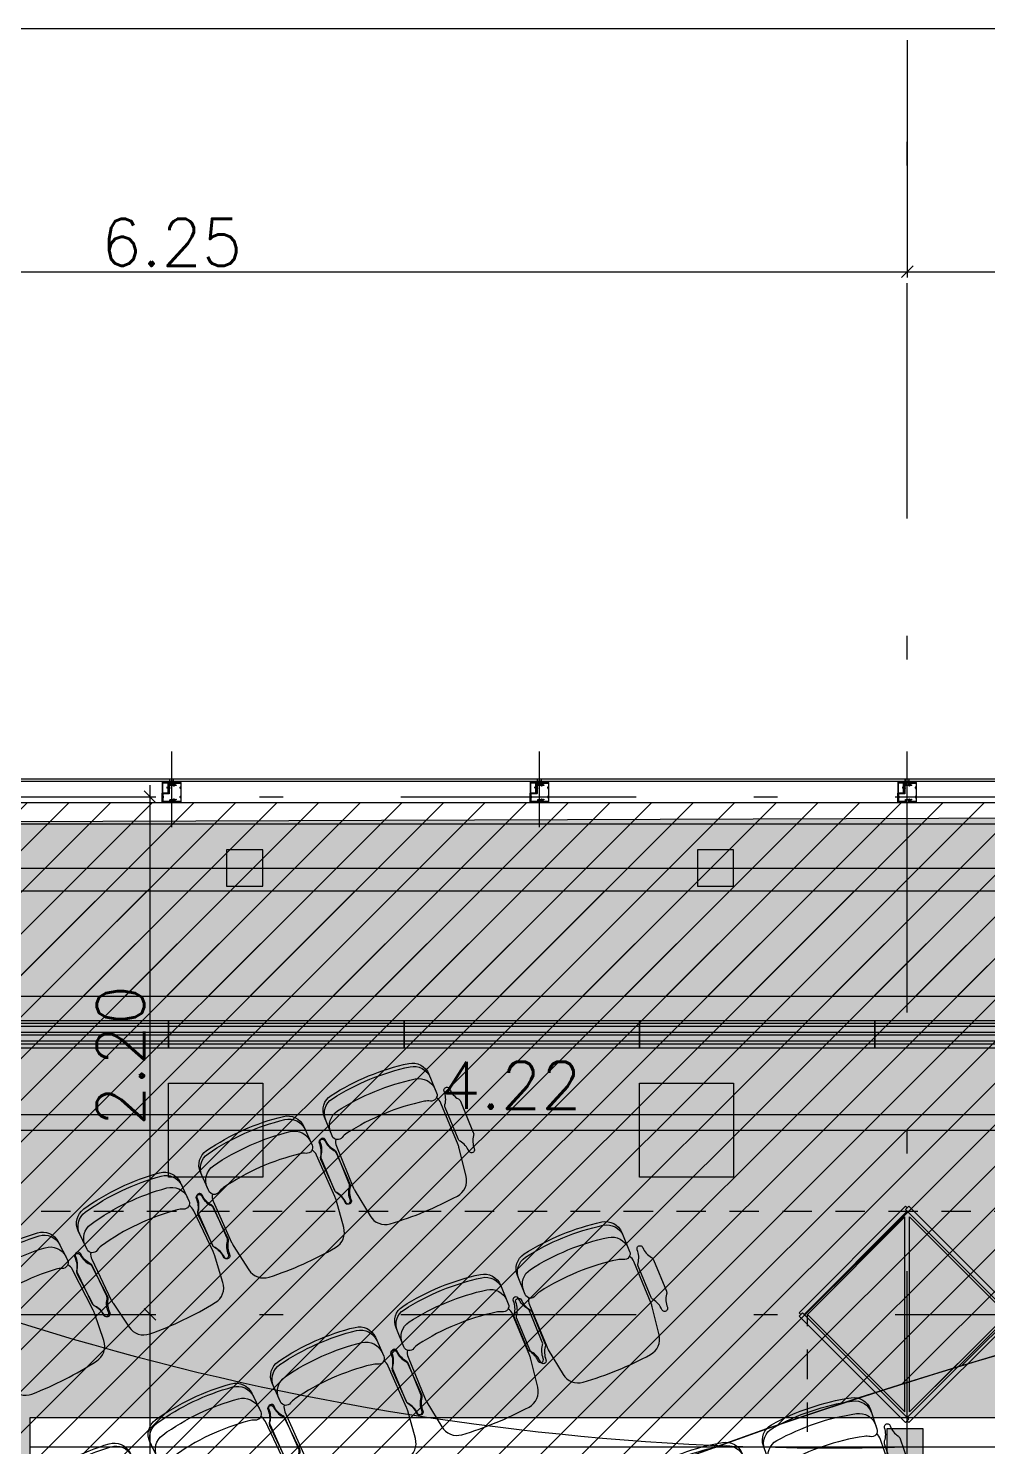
# Model space of a CAD drawing. Header units: millimetres. Extents: x 182 to 575, y -105 to 95.
# Drawn here: x 315.06 to 319.13, y 5.78 to 11.81 of the extents above; entities that cross this region are included whole.
import ezdxf

# ---------------------------------------------------------------- set-up
doc = ezdxf.new("R2010")
doc.units = ezdxf.units.MM
doc.header["$MEASUREMENT"] = 0
for name, pattern in [('DASHDOT', [1, 0.5, -0.25, 0, -0.25]), ('HIDDEN2', [0.1875, 0.125, -0.0625]), ('XR_BL2_AND_MON-REV15$0$DASHDOT', [1, 0.5, -0.25, 0, -0.25])]:
    doc.linetypes.add(name, pattern=pattern)
for name, color, linetype in [('ar condicionado', 160, 'Continuous'), ('base', 253, 'Continuous'), ('construir', 10, 'Continuous'), ('Cota Nivel', 1, 'Continuous'), ('EIXOS', 31, 'DASHDOT'), ('ESTR', 3, 'Continuous'), ('FORRO', 253, 'Continuous'), ('LUMINOTECNICA', 170, 'Continuous'), ('Mob', 252, 'Continuous'), ('PISO', 252, 'Continuous'), ('XR_BL2_AND_MON-REV15$0$EIXOS_PERFIL', 181, 'XR_BL2_AND_MON-REV15$0$DASHDOT'), ('XR_BL2_AND_MON-REV15$0$MARMORE', 7, 'Continuous')]:
    doc.layers.add(name, color=color, linetype=linetype)
doc.layers.add('eletroduto eletrica', color=152, linetype='EL', lineweight=30)
doc.styles.add('SIMPLEX', font='simplex', dxfattribs={"height": 0.2})
doc.styles.get("Standard").update_dxf_attribs({"font": 'romans.shx'})
doc.linetypes.add('EL', pattern='A,0.5,-0.2,["EL",Standard,S=0.1,R=0,X=-0.08,Y=-0.05],-0.175', length=0.875)
doc.dimstyles.new('SA-25', dxfattribs={"dimtxt": 0.05, "dimasz": 0.05, "dimexe": 0.025, "dimexo": 0.05, "dimgap": 0.025, "dimtad": 1, "dimzin": 4, "dimdsep": 46, "dimtxsty": 'SIMPLEX', "dimblk": 'OBLIQUE', "dimcen": 0.025, "dimdle": 0.05, "dimclrt": 2, "dimaunit": 1, "dimadec": 3, "dimazin": 0, "dimtfac": 1, "dimtofl": 0, "dimtmove": 0, "dimatfit": 3, "dimldrblk": 'OPEN30', "dimfxl": 1, "dimtolj": 1, "dimtzin": 0, "dimarcsym": 0})

# ---------------------------------------------------------------- blocks, each defined once
blk = doc.blocks.new('XR_BL2_AND_MON-REV15$0$PILAR_60X60_JUNTA')
at = {"layer": 'base'}
for points in [[(-0.4143, 0.01), (0, 0.4243), (0.4143, 0.01)], [(-0.4143, -0.01), (0, -0.4243), (0.4143, -0.01)]]:
    blk.add_hatch(color=256, dxfattribs=at).paths.add_polyline_path(points)
at = {"layer": 'base', "linetype": 'ByBlock'}
for points in [[(-0.4143, 0.01), (0, 0.4243), (0.4143, 0.01)], [(-0.4143, -0.01), (0, -0.4243), (0.4143, -0.01)]]:
    blk.add_lwpolyline(points, close=True, dxfattribs=at)
at = {"layer": 'base'}
blk.add_point((0, 0), dxfattribs=at)
blk = doc.blocks.new('XR_BL2_AND_MON-REV15$0$P_M')
at = {"layer": 'XR_BL2_AND_MON-REV15$0$MARMORE'}
for p, q in [((-0.0071, 0.0354), (-0.4596, -0.4172)), ((0.0071, 0.0212), (-0.4455, -0.4313)), ((0.0071, 0.0212), (-0.0071, 0.0354)), ((0, 0.0283), (0.0071, 0.0354)), ((0.4384, -0.4243), (0, 0.0141)), ((-0.4525, -0.4243), (-0.4596, -0.4172)), ((-0.0071, -0.8697), (0.4455, -0.4172)), ((0.4455, -0.4172), (0.4596, -0.4313)), ((0.4525, -0.4243), (0.4596, -0.4172)), ((-0.4525, -0.4243), (-0.4596, -0.4313)), ((-0.4596, -0.4313), (-0.0071, -0.8839)), ((-0.4525, -0.4243), (-0.4455, -0.4313)), ((-0.4384, -0.4243), (0, -0.8627)), ((-0.0071, -0.8697), (0.0071, -0.8839)), ((0, -0.8768), (-0.0071, -0.8839))]:
    blk.add_line(p, q, dxfattribs=at)
for points in [[(0.4596, -0.4172), (0.0071, 0.0354)], [(0.0071, -0.8839), (0.4596, -0.4313)]]:
    blk.add_lwpolyline(points, dxfattribs=at)
blk = doc.blocks.new('XR_BL2_AND_MON-REV15$0$PERFIL_UNIT_ALCOA')
at = {"color": 1}
for p, q in [((-32.9, 82.7), (-31.8, 82.7)), ((-32.9, 75.7), (-32.9, 82.7)), ((-31.8, 75.7), (-32.9, 75.7)), ((-31.6, 79.7), (-31.6, 78.8)), ((-30.9, 79.7), (-31.6, 79.7)), ((-31.6, 78.8), (-30.9, 78.8)), ((-30.9, 81.8), (-30.9, 79.7)), ((-30.9, 78.8), (-30.9, 76.6)), ((-6.8, 94.7), (-9.4, 94.7)), ((-6.8, 94.7), (-9.4, 94.7)), ((-9.2, 91.6), (-5.5, 91.9)), ((-8, 95.9), (-7, 96.9)), ((-8, 96.3), (-7.5, 96.9)), ((-8, 96.7), (-7.9, 96.9)), ((-8, 95.9), (-7, 96.9)), ((-8, 96.3), (-7.5, 96.9)), ((-8, 96.7), (-7.9, 96.9)), ((-6.9, 95.7), (-8, 96.8)), ((-6.9, 95.7), (-8, 96.8)), ((-7.3, 95.7), (-8, 96.4)), ((-7.3, 95.7), (-8, 96.4)), ((-7.7, 95.7), (-8, 95.9)), ((-7.7, 95.7), (-8, 95.9)), ((-7.8, 95.7), (-6.6, 96.9)), ((-7.8, 95.7), (-6.6, 96.9)), ((-5.5, 94.7), (-7.7, 96.9)), ((-5.5, 94.7), (-7.7, 96.9)), ((-7.4, 95.7), (-6.2, 96.9)), ((-7.4, 95.7), (-6.2, 96.9)), ((-5.1, 94.7), (-7.2, 96.9)), ((-5.1, 94.7), (-7.2, 96.9)), ((-7, 95.7), (-5.8, 96.9)), ((-7, 95.7), (-5.8, 96.9)), ((-4.7, 94.7), (-6.8, 96.9)), ((-6.8, 95), (-4.9, 96.9)), ((-6.8, 95.4), (-5.3, 96.9)), ((-4.7, 94.7), (-6.8, 96.9)), ((-6.8, 95), (-4.9, 96.9)), ((-6.8, 95.4), (-5.3, 96.9)), ((-6.8, 94.7), (-6.8, 95.7)), ((-6.8, 94.7), (-6.8, 95.7)), ((-6, 94.7), (-6.8, 95.6)), ((-6, 94.7), (-6.8, 95.6)), ((-6.4, 94.7), (-6.8, 95.1)), ((-6.4, 94.7), (-6.8, 95.1)), ((-3.9, 94.7), (-6.8, 94.7)), ((-3.9, 94.7), (-6.8, 94.7)), ((-6.6, 94.7), (-4.5, 96.9)), ((-6.6, 94.7), (-4.5, 96.9)), ((-4.3, 94.7), (-6.4, 96.9)), ((-4.3, 94.7), (-6.4, 96.9)), ((-6.2, 94.7), (-4.1, 96.9)), ((-6.2, 94.7), (-4.1, 96.9)), ((-3.9, 94.8), (-6, 96.9)), ((-3.9, 94.8), (-6, 96.9)), ((-5.8, 94.7), (-3.6, 96.9)), ((-5.8, 94.7), (-3.6, 96.9)), ((-3.9, 95.3), (-5.6, 96.9)), ((-3.9, 95.3), (-5.6, 96.9)), ((-5.5, 91.9), (-1.4, 91.9)), ((-5.3, 94.7), (-3.2, 96.9)), ((-5.3, 94.7), (-3.2, 96.9)), ((-3.9, 95.7), (-5.1, 96.9)), ((-3.9, 95.7), (-5.1, 96.9)), ((-4.9, 94.7), (-2.8, 96.9)), ((-4.9, 94.7), (-2.8, 96.9)), ((-3.5, 95.7), (-4.7, 96.9)), ((-3.5, 95.7), (-4.7, 96.9)), ((-4.5, 94.7), (-3.9, 95.3)), ((-4.5, 94.7), (-3.9, 95.3)), ((-3.1, 95.7), (-4.3, 96.9)), ((-3.1, 95.7), (-4.3, 96.9)), ((-4.1, 94.7), (-3.9, 94.9)), ((-4.1, 94.7), (-3.9, 94.9)), ((-2.8, 95.8), (-3.9, 96.9)), ((-2.8, 95.8), (-3.9, 96.9)), ((-3.9, 95.7), (-3.9, 94.7)), ((-3.9, 95.7), (-3.9, 94.7)), ((-1.7, 94.7), (-3.9, 94.7)), ((-1.7, 94.7), (-3.9, 94.7)), ((-3.6, 95.7), (-2.8, 96.5)), ((-3.6, 95.7), (-2.8, 96.5)), ((-2.8, 96.2), (-3.4, 96.9)), ((-2.8, 96.2), (-3.4, 96.9)), ((-3.2, 95.7), (-2.8, 96)), ((-3.2, 95.7), (-2.8, 96)), ((-2.8, 96.6), (-3, 96.9)), ((-2.8, 96.6), (-3, 96.9)), ((38.8, 81.8), (38.8, 79.7)), ((38.8, 79.7), (39.5, 79.7)), ((38.8, 78.8), (38.8, 76.6)), ((39.5, 78.8), (38.8, 78.8)), ((39.5, 79.7), (39.5, 78.8)), ((40.8, 82.7), (39.7, 82.7)), ((39.7, 75.7), (40.8, 75.7)), ((40.8, 75.7), (40.8, 82.7)), ((-33.6, 19), (-33.6, 13.4)), ((-33.6, 13.4), (-15.2, 13.4)), ((-32.9, 42.7), (-31.8, 42.7)), ((-32.9, 35.7), (-32.9, 42.7)), ((-31.8, 35.7), (-32.9, 35.7)), ((-31.6, 39.6), (-31.6, 38.8)), ((-30.9, 39.6), (-31.6, 39.6)), ((-31.6, 38.8), (-30.9, 38.8)), ((-30.9, 41.8), (-30.9, 39.6)), ((-30.9, 38.8), (-30.9, 36.6)), ((-15.2, 19.2), (-21.3, 19.2)), ((-15.2, 19.2), (-21.3, 19.2)), ((-21.3, 13.4), (-15.2, 13.4)), ((-18.6, 19.2), (-12.9, 19.2)), ((-15.2, 19.2), (-15.2, 13.4)), ((-6.8, 23.7), (-9.4, 23.7)), ((-6.8, 23.7), (-9.4, 23.7)), ((-9.2, 26.8), (-5.5, 26.5)), ((-6.9, 22.8), (-8, 21.7)), ((-7.3, 22.8), (-8, 22.1)), ((-7.7, 22.8), (-8, 22.5)), ((-6.9, 22.8), (-8, 21.7)), ((-7.3, 22.8), (-8, 22.1)), ((-7.7, 22.8), (-8, 22.5)), ((-8, 22.6), (-7, 21.6)), ((-8, 22.6), (-7, 21.6)), ((-8, 22.1), (-7.5, 21.6)), ((-8, 22.1), (-7.5, 21.6)), ((-8, 21.7), (-7.9, 21.6)), ((-8, 21.7), (-7.9, 21.6)), ((-7.8, 22.8), (-6.6, 21.6)), ((-7.8, 22.8), (-6.6, 21.6)), ((-5.5, 23.7), (-7.7, 21.6)), ((-5.5, 23.7), (-7.7, 21.6)), ((-7.4, 22.8), (-6.2, 21.6)), ((-7.4, 22.8), (-6.2, 21.6)), ((-5.1, 23.7), (-7.2, 21.6)), ((-5.1, 23.7), (-7.2, 21.6)), ((-7, 22.8), (-5.8, 21.6)), ((-7, 22.8), (-5.8, 21.6)), ((-3.9, 23.7), (-6.8, 23.7)), ((-6.8, 23.7), (-6.8, 22.8)), ((-3.9, 23.7), (-6.8, 23.7)), ((-6.8, 23.7), (-6.8, 22.8)), ((-4.7, 23.7), (-6.8, 21.6)), ((-6, 23.7), (-6.8, 22.9)), ((-6.4, 23.7), (-6.8, 23.3)), ((-4.7, 23.7), (-6.8, 21.6)), ((-6, 23.7), (-6.8, 22.9)), ((-6.4, 23.7), (-6.8, 23.3)), ((-6.8, 23.5), (-4.9, 21.6)), ((-6.8, 23.5), (-4.9, 21.6)), ((-6.8, 23), (-5.3, 21.6)), ((-6.8, 23), (-5.3, 21.6)), ((-6.6, 23.7), (-4.5, 21.6)), ((-6.6, 23.7), (-4.5, 21.6)), ((-4.3, 23.7), (-6.4, 21.6)), ((-4.3, 23.7), (-6.4, 21.6)), ((-6.2, 23.7), (-4.1, 21.6)), ((-6.2, 23.7), (-4.1, 21.6)), ((-3.9, 23.6), (-6, 21.6)), ((-3.9, 23.6), (-6, 21.6)), ((-5.8, 23.7), (-3.6, 21.6)), ((-5.8, 23.7), (-3.6, 21.6)), ((-3.9, 23.2), (-5.6, 21.6)), ((-3.9, 23.2), (-5.6, 21.6)), ((-5.5, 26.5), (-1.4, 26.6)), ((-5.3, 23.7), (-3.2, 21.6)), ((-5.3, 23.7), (-3.2, 21.6)), ((-3.9, 22.8), (-5.1, 21.6)), ((-3.9, 22.8), (-5.1, 21.6)), ((-4.9, 23.7), (-2.8, 21.6)), ((-4.9, 23.7), (-2.8, 21.6)), ((-3.5, 22.8), (-4.7, 21.6)), ((-3.5, 22.8), (-4.7, 21.6)), ((-4.5, 23.7), (-3.9, 23.2)), ((-4.5, 23.7), (-3.9, 23.2)), ((-3.1, 22.8), (-4.3, 21.6)), ((-3.1, 22.8), (-4.3, 21.6)), ((-4.1, 23.7), (-3.9, 23.6)), ((-4.1, 23.7), (-3.9, 23.6)), ((-3.9, 22.8), (-3.9, 23.7)), ((-3.9, 22.8), (-3.9, 23.7)), ((-1.7, 23.7), (-3.9, 23.7)), ((-1.7, 23.7), (-3.9, 23.7)), ((-2.8, 22.7), (-3.9, 21.6)), ((-2.8, 22.7), (-3.9, 21.6)), ((-3.6, 22.8), (-2.8, 22)), ((-3.6, 22.8), (-2.8, 22)), ((-0.4, 19.2), (-3.5, 4.3)), ((-3.5, 13.3), (-3.5, 3.3)), ((-3.5, 8.3), (-3.5, 4.3)), ((-2.8, 22.3), (-3.4, 21.6)), ((-2.8, 22.3), (-3.4, 21.6)), ((-3.2, 22.8), (-2.8, 22.4)), ((-3.2, 22.8), (-2.8, 22.4)), ((-2.8, 21.8), (-3, 21.6)), ((-2.8, 21.8), (-3, 21.6)), ((10, 19.2), (-0.4, 19.2)), ((9.2, 26.6), (9.1, 25.9)), ((9.1, 25.9), (9.1, 25.9)), ((9.2, 26.6), (9.2, 26.6)), ((18, 26.9), (9.5, 26.9)), ((9.5, 26.9), (9.5, 26.9)), ((9.5, 25.1), (9.5, 25.1)), ((9.5, 25.1), (9.5, 24.2)), ((9.5, 24.2), (9.5, 24.2)), ((9.6, 19.2), (12.8, 4.3)), ((16.6, 24.9), (9.8, 25.4)), ((9.8, 25.4), (9.8, 25.4)), ((9.8, 23.9), (9.8, 23.9)), ((9.8, 23.9), (11.8, 23.9)), ((10.1, 25.9), (10.1, 25.9)), ((10.1, 25.9), (16.7, 25.4)), ((11.5, 22.5), (11.5, 22.5)), ((11.5, 22.5), (12, 21.4)), ((12.1, 22.7), (11.7, 22.7)), ((11.7, 22.7), (11.7, 22.7)), ((11.8, 39.3), (26.5, 39.3)), ((12, 21.4), (12, 21.4)), ((12.1, 23.6), (12.1, 22.7)), ((12.1, 22.7), (12.1, 22.7)), ((12.2, 21.2), (12.2, 21.2)), ((12.2, 21.2), (15.1, 21.2)), ((12.7, 41.8), (12.7, 41.8)), ((12.7, 41.8), (12.7, 39.8)), ((12.7, 39.8), (13.5, 39.8)), ((13.5, 38.9), (12.7, 38.9)), ((12.7, 38.9), (12.7, 36.9)), ((12.7, 36.9), (12.7, 36.9)), ((12.8, 13.3), (12.8, 3.3)), ((12.8, 8.3), (12.8, 4.3)), ((14.6, 42.6), (13.5, 42.6)), ((13.5, 42.6), (13.5, 42.6)), ((13.5, 39.8), (13.5, 38.9)), ((13.5, 36.1), (13.5, 36.1)), ((13.5, 36.1), (14.6, 36.1)), ((14.6, 36.1), (14.6, 42.6)), ((14.6, 40.3), (15.2, 40.3)), ((14.6, 38.4), (15, 38.4)), ((15, 38.4), (15.2, 40.9)), ((15, 38.4), (15.5, 37.8)), ((15.1, 21.2), (15.1, 21.2)), ((15.2, 40.9), (15.8, 40.3)), ((15.2, 22.7), (15.2, 23.6)), ((15.6, 22.7), (15.2, 22.7)), ((15.2, 22.7), (15.2, 22.7)), ((15.3, 21.4), (15.8, 22.5)), ((15.3, 21.4), (15.3, 21.4)), ((15.5, 37.8), (15.8, 40.3)), ((15.5, 23.9), (18, 23.9)), ((15.6, 38.4), (16.2, 38.4)), ((15.6, 22.7), (15.6, 22.7)), ((15.8, 40.3), (16.3, 40.3)), ((15.8, 22.5), (15.8, 22.5)), ((16.2, 38.4), (16.4, 40.9)), ((16.2, 38.4), (16.7, 37.8)), ((16.4, 40.9), (16.9, 40.3)), ((16.6, 24.9), (16.6, 24.9)), ((16.7, 37.8), (16.9, 40.3)), ((16.7, 38.4), (17.3, 38.4)), ((16.7, 25.4), (16.7, 25.4)), ((16.8, 25.2), (16.8, 25.2)), ((16.8, 25.2), (16.8, 25.1)), ((16.8, 25.1), (16.8, 25.1)), ((16.9, 40.3), (17.5, 40.3)), ((17.3, 38.4), (17.5, 40.9)), ((17.3, 38.4), (17.8, 37.8)), ((17.5, 40.9), (18, 40.3)), ((17.8, 37.8), (18, 40.3)), ((17.9, 38.4), (18.4, 38.4)), ((18, 40.3), (18.6, 40.3)), ((18, 26.9), (18, 26.9)), ((18, 23.9), (18, 23.9)), ((18.3, 24.2), (18.3, 26.6)), ((18.3, 26.6), (18.3, 26.6)), ((18.3, 24.2), (18.3, 24.2)), ((18.4, 38.4), (18.7, 40.9)), ((18.4, 38.4), (18.9, 37.8)), ((18.7, 40.9), (19.2, 40.3)), ((18.9, 37.8), (19.2, 40.3)), ((19, 38.4), (19.1, 38.4)), ((19, 38.4), (19.4, 38.4)), ((19.2, 40.3), (19.2, 40.3)), ((19.2, 40.3), (19.6, 40.3)), ((19.4, 38.4), (19.6, 40.9)), ((19.4, 38.4), (19.9, 37.8)), ((19.6, 40.9), (20.2, 40.3)), ((19.9, 37.8), (20.2, 40.3)), ((20, 38.4), (20.6, 38.4)), ((20.2, 40.3), (20.7, 40.3)), ((20.6, 38.4), (20.8, 40.9)), ((20.6, 38.4), (21.1, 37.8)), ((20.8, 40.9), (21.3, 40.3)), ((21.1, 37.8), (21.3, 40.3)), ((21.1, 38.4), (21.7, 38.4)), ((21.3, 40.3), (21.9, 40.3)), ((21.7, 38.4), (21.9, 40.9)), ((21.7, 38.4), (22.2, 37.8)), ((21.9, 40.9), (22.4, 40.3)), ((22.2, 37.8), (22.4, 40.3)), ((22.3, 38.4), (22.8, 38.4)), ((22.4, 40.3), (23, 40.3)), ((22.8, 38.4), (23.1, 40.9)), ((22.8, 38.4), (23.4, 37.8)), ((23.1, 40.9), (23.6, 40.3)), ((23.4, 37.8), (23.6, 40.3)), ((23.4, 38.4), (23.5, 38.4)), ((23.6, 40.3), (23.6, 40.3)), ((24, 38.8), (24.1, 39.9)), ((24.4, 19.2), (24.4, 13.4)), ((30.6, 13.4), (24.4, 13.4)), ((42.9, 13.4), (24.4, 13.4)), ((26.2, 19.2), (32.3, 19.2)), ((26.2, 19.2), (44.6, 19.2)), ((42.9, 19), (42.9, 13.4))]:
    blk.add_line(p, q, dxfattribs=at)
for points in [[(-33.3, 19.2), (-0.4, 19.2), (-0.4, 19.2), (-0.4, 23.8), (-0.4, 23.8), (-3.4, 23.8, 1), (-3.4, 22.8), (-2.6, 22.8), (-2.6, 21.5), (-8.2, 21.5), (-8.2, 22.8), (-7.4, 22.8, 1), (-7.4, 23.8), (-10.4, 23.8), (-10.4, 22.9, -0.414214), (-12.4, 20.9), (-31.7, 20.9, -0.414214), (-33.7, 22.9), (-33.7, 95.5, -0.414214), (-31.7, 97.5), (-10.4, 97.5), (-10.4, 97.5), (-10.4, 95.4), (-10.4, 95.4, 0.419197), (-9.6, 94.6), (-7.4, 94.6, 1.022616), (-7.4, 95.6), (-8.2, 95.6), (-8.2, 96.9), (-2.6, 96.9), (-2.6, 95.6), (-3.4, 95.6, 1), (-3.4, 94.6), (-0.4, 94.6), (-0.4, 94.6), (-0.4, 99.2), (-35.4, 99.2), (-35.4, 99.2), (-35.4, 17.6, 0.414214), (-35, 17.2), (-34.1, 17.2, 0.414214), (-33.7, 17.6), (-33.7, 18.8, -0.414214), (-33.3, 19.2)], [(39.9, 96.5), (13.8, 96.5, 0.414214), (11.8, 94.5), (11.8, 91.1, -0.414214), (10.1, 89.4), (-3.5, 89.4), (-3.5, 86.4), (-5.3, 86.4), (-5.3, 89.4), (-13.1, 88.7, -1.000008), (-13.3, 90.9), (-5.4, 91.6), (-5.4, 91.6), (9.6, 91.6), (9.6, 98.8, -0.414214), (10, 99.2), (44.2, 99.2, -0.414214), (44.6, 98.8), (44.6, 62.6, -0.406616), (44.2, 62.2), (17.9, 62.2, 0.414214), (17.5, 61.8), (17.5, 27.3, -0.414214), (17.1, 26.9), (-5.4, 26.9), (-13, 27.5, -1.000008), (-12.8, 30.3), (-5.3, 29.7), (-5.3, 32.7), (-3.5, 32.7), (-3.5, 29.7), (12.8, 29.7, 0.414214), (14.8, 31.7), (14.8, 64.5, -0.414214), (15.2, 64.9), (39.9, 64.9, 0.414214), (41.9, 66.9), (41.9, 94.5, 0.414214), (39.9, 96.5)], [(18.6, 55.6), (18.6, 30.3), (18.2, 30.3, 1), (18.2, 28.8), (18.6, 28.8), (18.6, 23.8), (15.7, 23.8, 0.414173), (15.3, 23.4), (15.3, 22.8), (16.1, 22.8, -0.585709), (16.4, 22.2), (15.7, 21, -0.26127), (15.3, 20.8), (11.9, 20.8, -0.253886), (11.6, 21), (10.8, 22.2, -0.595041), (11.1, 22.8), (11.9, 22.8), (11.9, 23.4, 0.414173), (11.5, 23.8), (10, 23.8, 0.414214), (9.6, 23.4), (9.6, 19.6, 0.414214), (10, 19.2), (44.2, 19.2, 0.414214), (44.6, 19.6), (44.6, 61.7, 0.414214), (44.2, 62.1), (19, 62.1, 0.414214), (18.6, 61.7), (18.6, 57.1), (18.2, 57.1, 1), (18.2, 55.6), (18.6, 55.6)], [(19.7, 22.3), (18.5, 22.3, 0.414214), (18.1, 21.9), (18.1, 21.1, 0.414214), (18.5, 20.7), (43.1, 20.7), (43.1, 60.6), (20.1, 60.6), (20.1, 22.7, -0.414214), (19.7, 22.3)], [(12.7, 22), (12.7, 23.7), (12.7, 23.7, -0.414214), (12.9, 23.9), (12.9, 23.9), (14.4, 23.9), (14.4, 23.9, -0.414214), (14.6, 23.7), (14.6, 23.7), (14.6, 22), (14.6, 22, -0.414214), (14.4, 21.9), (14.4, 21.9), (12.9, 21.9), (12.9, 21.9, -0.414214), (12.7, 22)]]:
    blk.add_lwpolyline(points, format="xyb", dxfattribs=at)
for points in [[(-6.8, 95.7), (-8, 95.7), (-8, 96.9), (-2.8, 96.9), (-2.8, 95.7), (-3.9, 95.7)], [(-6.8, 95.7), (-8, 95.7), (-8, 96.9), (-2.8, 96.9), (-2.8, 95.7), (-3.9, 95.7)], [(-6.8, 22.8), (-8, 22.8), (-8, 21.6), (-2.8, 21.6), (-2.8, 22.8), (-3.9, 22.8)], [(-6.8, 22.8), (-8, 22.8), (-8, 21.6), (-2.8, 21.6), (-2.8, 22.8), (-3.9, 22.8)]]:
    blk.add_lwpolyline(points, dxfattribs=at)
for centre, radius, start, end in [((-31.8, 81.8), 0.869, 0, 90), ((-31.8, 76.6), 0.869, 270, 0), ((-9.2, 93.2), 1.57, 97.37761, 269.71703), ((-1.6, 93.3), 1.44, 277.41154, 92.3804), ((39.7, 81.8), 0.869, 90, 180), ((39.7, 76.6), 0.869, 180, 270), ((-31.8, 41.8), 0.869, 0, 90), ((-31.8, 36.6), 0.869, 270, 0), ((-9.2, 25.3), 1.57, 90.28297, 262.62239), ((-1.6, 25.1), 1.44, 267.6196, 82.58846), ((9.6, 25.9), 0.5, 173.08024, 359.99995), ((9.5, 26.6), 0.3, 90.00022, 173.07636), ((9.8, 25.1), 0.3, 86.92056, 179.9979), ((9.8, 24.2), 0.3, 180, 270), ((11.7, 22.5), 0.184, 90, 194.99982), ((11.8, 23.6), 0.3, 360, 90), ((12.2, 21.4), 0.184, 202.01916, 270), ((15.1, 21.4), 0.184, 270, 337.9776), ((15.5, 23.6), 0.3, 90, 180), ((15.6, 22.5), 0.184, 344.99746, 90), ((16.6, 25.1), 0.2, 266.92251, 0), ((16.6, 25.2), 0.2, 0, 86.45616), ((18, 26.6), 0.3, 0, 90), ((18, 24.2), 0.3, 270, 0)]:
    blk.add_arc(centre, radius, start, end, dxfattribs=at)
at = {"color": 1, "extrusion": (0, 0, -1)}
for centre, major_axis in [((13.5, 41.8), (0.573, -0.573)), ((13.5, 36.9), (0.573, 0.573))]:
    blk.add_ellipse(centre, major_axis=major_axis, ratio=1, start_param=2.356194, end_param=3.926991, dxfattribs=at)
at = {"color": 1}
for points, knots in [([(25, 39.3), (24.9, 39.3), (24.8, 39.3), (24.8, 39.3), (24.7, 39.3), (24.7, 39.2), (24.6, 39.2), (24.6, 39.1), (24.6, 39.1), (24.5, 39.1), (24.4, 39.1), (24.4, 39), (24.3, 39), (24.3, 39), (24.3, 39), (24.2, 38.9), (24.2, 38.9), (24.1, 38.9), (24.1, 38.9), (24, 38.8), (24, 38.8), (23.9, 38.8), (23.9, 38.7), (23.8, 38.7), (23.8, 38.7), (23.7, 38.6), (23.7, 38.6), (23.5, 38.5), (23.5, 38.4), (23.5, 38.4), (23.5, 38.4), (23.4, 38.2), (23.4, 38.2), (23.4, 38.2)], [0, 0, 0, 0, 0.051439, 0.072585, 0.094945, 0.148925, 0.177318, 0.208117, 0.229263, 0.263962, 0.286322, 0.316684, 0.341831, 0.370224, 0.385176, 0.410323, 0.432683, 0.466448, 0.484229, 0.519793, 0.54494, 0.583668, 0.608815, 0.635405, 0.653187, 0.684808, 0.766724, 0.798345, 0.829966, 0.855113, 0.870066, 0.927124, 1, 1, 1, 1]), ([(25, 39.3), (24.9, 39.4), (24.7, 39.6), (24.7, 39.6), (24.6, 39.6), (24.6, 39.7), (24.5, 39.7), (24.5, 39.7), (24.4, 39.8), (24.4, 39.8), (24.3, 39.9), (24.3, 39.9), (24.2, 39.9), (24.1, 40), (24, 40), (24, 40), (23.9, 40), (23.8, 40), (23.7, 40.1), (23.7, 40.2), (23.7, 40.3), (23.6, 40.3), (23.6, 40.3), (23.5, 40.4), (23.5, 40.4)], [0, 0, 0, 0, 0.07678, 0.102261, 0.156401, 0.18506, 0.227914, 0.244954, 0.311716, 0.342019, 0.377118, 0.407421, 0.432902, 0.525013, 0.566753, 0.587018, 0.625497, 0.657854, 0.688156, 0.805193, 0.825457, 0.896684, 0.922166, 1, 1, 1, 1])]:
    blk.add_open_spline(points, degree=3, knots=knots, dxfattribs=at)
at = {"layer": 'XR_BL2_AND_MON-REV15$0$EIXOS_PERFIL', "linetype": 'ByBlock', "ltscale": 0.1}
blk.add_line((4.6, 206.7), (4.6, -114.6), dxfattribs=at)
blk = doc.blocks.new('XR_BL2_AND_MON-REV15$0$A$C10B331E6')
at = {"layer": 'base'}
for p, q in [((-0.1499, 0), (-0.1499, -9.3133, 2.33)), ((-0.06, 0, 197.496), (-0.06, -9.3133, 199.826)), ((-0.0499, 0, 179.8525), (-0.0499, -9.3133, 199.826))]:
    blk.add_line(p, q, dxfattribs=at)
at = {"layer": 'base', "linetype": 'ByBlock', "ltscale": 0.1, "xscale": -0.001000000000203727, "yscale": 0.001000000000203727, "zscale": 0.0009999999999763531, "rotation": 90}
for p in [(-0.0466, -3.1287), (-0.0466, -4.6912), (-0.0466, -6.2537)]:
    blk.add_blockref('XR_BL2_AND_MON-REV15$0$PERFIL_UNIT_ALCOA', p, dxfattribs=at)
blk = doc.blocks.new('XR_BL2_AND_MON-REV15$0$P2000501')
for points in [[(0.2315, -0.362, 0.149389), (0.24, -0.3341), (0.24, -0.1416, 0.03724), (0.2389, -0.1267), (0.2207, -0.0055, 0.342214), (0.1543, 0.058, 0.051556), (-0.1543, 0.058, 0.342214), (-0.2207, -0.0055), (-0.2389, -0.1267, 0.03724), (-0.24, -0.1416), (-0.24, -0.3341, 0.149389), (-0.2315, -0.362)], [(0.24, -0.397, -0.36261), (0.1784, -0.4708, -0.08991), (-0.1784, -0.4708, -0.36261), (-0.24, -0.397)], [(0.24, -0.453, -0.36261), (0.1784, -0.5268, -0.08991), (-0.1784, -0.5268, -0.36261), (-0.24, -0.453)]]:
    blk.add_lwpolyline(points, format="xyb")
for points in [[(-0.2541, -0.1536, -0.164851), (-0.25, -0.1658), (-0.25, -0.3099, -0.164851), (-0.2541, -0.322, 0.162089), (-0.2725, -0.3753, -1), (-0.2975, -0.3753, 0.162089), (-0.3159, -0.322, -0.164851), (-0.32, -0.3099), (-0.32, -0.1658, -0.164851), (-0.3159, -0.1536, 0.162089), (-0.2975, -0.1003, -1), (-0.2725, -0.1003, 0.162089)], [(0.25, -0.1658), (0.25, -0.3099, 0.164851), (0.2541, -0.322, -0.162089), (0.2725, -0.3753, 1), (0.2975, -0.3753, -0.162089), (0.3159, -0.322, 0.164851), (0.32, -0.3099), (0.32, -0.1658, 0.164851), (0.3159, -0.1536, -0.162089), (0.2975, -0.1003, 1), (0.2725, -0.1003, -0.162089), (0.2541, -0.1536, 0.164851)], [(-0.1784, -0.3681, 0.08991), (0.1784, -0.3681, 0.086278), (0.2025, -0.3592, -0.57735), (0.24, -0.3809), (0.24, -0.468, -0.36261), (0.1784, -0.5418, -0.08991), (-0.1784, -0.5418, -0.36261), (-0.24, -0.468), (-0.24, -0.3809, -0.57735), (-0.2025, -0.3592, 0.086278)]]:
    blk.add_lwpolyline(points, format="xyb", close=True)
blk = doc.blocks.new('_Oblique')
at = {"color": 0, "linetype": 'ByBlock', "lineweight": -2}
blk.add_line((-0.5, -0.5), (0.5, 0.5), dxfattribs=at)
blk = doc.blocks.new('*D57')
at = {"layer": 'Defpoints', "color": 0, "transparency": 16777216}
for p in [(319.2151, 7.1956), (314.999, 5.9082, 195.166), (319.2151, 5.9082)]:
    blk.add_point(p, dxfattribs=at)
at = {"layer": 'FORRO', "color": 0, "lineweight": -2, "transparency": 16777216}
for p, q in [((314.949, 7.1956), (319.2651, 7.1956)), ((314.999, 5.9582), (314.999, 7.2206)), ((319.2151, 5.9582), (319.2151, 7.2206))]:
    blk.add_line(p, q, dxfattribs=at)
at = {"layer": 'FORRO', "color": 0, "lineweight": -2, "transparency": 16777216, "xscale": 0.05, "yscale": 0.05, "zscale": 0.05, "rotation": 180}
blk.add_blockref('_Oblique', (314.999, 7.1956), dxfattribs=at)
at = {"layer": 'FORRO', "color": 0, "lineweight": -2, "transparency": 16777216, "xscale": 0.05, "yscale": 0.05, "zscale": 0.05}
blk.add_blockref('_Oblique', (319.2151, 7.1956), dxfattribs=at)
at = {"layer": 'FORRO', "color": 2, "transparency": 16777216, "insert": (317.107, 7.3206), "char_height": 0.2, "attachment_point": 5, "style": 'SIMPLEX'}
blk.add_mtext('\\A1;4.22', dxfattribs=at)
blk = doc.blocks.new('_Open30')
at = {"color": 0, "linetype": 'ByBlock', "lineweight": -2}
for p, q in [((-1, 0.27), (0, 0)), ((0, 0), (-1, -0.27)), ((0, 0), (-1, 0))]:
    blk.add_line(p, q, dxfattribs=at)
blk = doc.blocks.new('*D63')
at = {"layer": 'Defpoints', "color": 0, "transparency": 16777216}
for p in [(317.2669, 8.4316, 195.166), (319.2151, 5.9082), (320.5094, 5.9082)]:
    blk.add_point(p, dxfattribs=at)
at = {"layer": 'FORRO', "color": 0, "lineweight": -2, "transparency": 16777216}
for p, q in [((320.5094, 8.4816), (320.5094, 5.8582)), ((317.3169, 8.4316), (320.5344, 8.4316)), ((319.2651, 5.9082), (320.5344, 5.9082))]:
    blk.add_line(p, q, dxfattribs=at)
at = {"layer": 'FORRO', "color": 0, "lineweight": -2, "transparency": 16777216, "xscale": 0.05, "yscale": 0.05, "zscale": 0.05}
for p, rotation in [((320.5094, 8.4316), 90), ((320.5094, 5.9082), 270)]:
    blk.add_blockref('_Oblique', p, dxfattribs=dict(at, rotation=rotation))
at = {"layer": 'FORRO', "color": 2, "transparency": 16777216, "insert": (320.3844, 7.1699), "char_height": 0.2, "attachment_point": 5, "rotation": 90, "style": 'SIMPLEX'}
blk.add_mtext('\\A1;2.52', dxfattribs=at)
blk = doc.blocks.new('DIFUS LIN')
at = {"ltscale": 0.8}
h = blk.add_hatch(dxfattribs=at)
h.set_pattern_fill('ANSI32', color=256, scale=0.1, angle=45)
h.set_pattern_definition([(90, (-134.6328, -206.38291), (-0.0375, 0), []), (90, (-134.6203, -206.37041), (-0.0375, 0), [])])
h.paths.add_polyline_path([(-0.0572, 1), (0.0572, 1), (0.0572, 0), (-0.0572, 0)])
blk.add_lwpolyline([(-0.0572, 1), (0.0572, 1), (0.0572, 0), (-0.0572, 0)], close=True, dxfattribs=at)
blk = doc.blocks.new('40x40-4000')
at = {"layer": 'LUMINOTECNICA', "ltscale": 0.8}
h = blk.add_hatch(color=81, dxfattribs=at)
h.dxf.hatch_style = 1
h.paths.add_polyline_path([(-0.2, -0.2), (0.2, -0.2), (0.2, 0.2), (-0.2, 0.2)])
blk.add_lwpolyline([(-0.2, -0.2), (0.2, -0.2), (0.2, 0.2), (-0.2, 0.2)], close=True, dxfattribs=at)
blk = doc.blocks.new('STH8960PTO')
at = {"layer": 'LUMINOTECNICA', "ltscale": 0.8}
h = blk.add_hatch(color=31, dxfattribs=at)
h.dxf.hatch_style = 1
h.paths.add_polyline_path([(-0.0768, 0.0768), (0.0768, 0.0768), (0.0768, -0.0768), (-0.0768, -0.0768)])
blk.add_lwpolyline([(-0.0768, 0.0768), (0.0768, 0.0768), (0.0768, -0.0768), (-0.0768, -0.0768)], close=True, dxfattribs=at)
blk = doc.blocks.new('*D81')
at = {"layer": 'Cota Nivel', "color": 0, "lineweight": -2, "transparency": 16777216}
for p, q in [((312.5408, 11.7633), (312.5408, 10.7537)), ((318.7908, 11.7633), (318.7908, 10.7537)), ((312.4908, 10.7787), (318.8408, 10.7787))]:
    blk.add_line(p, q, dxfattribs=at)
at = {"layer": 'Defpoints', "color": 0, "transparency": 16777216}
for p in [(312.5408, 11.8133), (318.7908, 11.8133), (318.7908, 10.7787)]:
    blk.add_point(p, dxfattribs=at)
at = {"layer": 'Cota Nivel', "color": 0, "lineweight": -2, "transparency": 16777216, "xscale": 0.05, "yscale": 0.05, "zscale": 0.05, "rotation": 180}
blk.add_blockref('_Oblique', (312.5408, 10.7787), dxfattribs=at)
at = {"layer": 'Cota Nivel', "color": 0, "lineweight": -2, "transparency": 16777216, "xscale": 0.05, "yscale": 0.05, "zscale": 0.05}
blk.add_blockref('_Oblique', (318.7908, 10.7787), dxfattribs=at)
at = {"layer": 'Cota Nivel', "color": 2, "transparency": 16777216, "insert": (315.6658, 10.9037), "char_height": 0.2, "attachment_point": 5, "style": 'SIMPLEX'}
blk.add_mtext('\\A1;6.25', dxfattribs=at)
blk = doc.blocks.new('*D82')
at = {"layer": 'Cota Nivel', "color": 0, "lineweight": -2, "transparency": 16777216}
for p, q in [((318.7908, 11.7633), (318.7908, 10.7537)), ((325.0408, 11.7633), (325.0408, 10.7537)), ((318.7408, 10.7787), (325.0908, 10.7787))]:
    blk.add_line(p, q, dxfattribs=at)
at = {"layer": 'Defpoints', "color": 0, "transparency": 16777216}
for p in [(318.7908, 11.8133), (325.0408, 11.8133), (325.0408, 10.7787)]:
    blk.add_point(p, dxfattribs=at)
at = {"layer": 'Cota Nivel', "color": 0, "lineweight": -2, "transparency": 16777216, "xscale": 0.05, "yscale": 0.05, "zscale": 0.05, "rotation": 180}
blk.add_blockref('_Oblique', (318.7908, 10.7787), dxfattribs=at)
at = {"layer": 'Cota Nivel', "color": 0, "lineweight": -2, "transparency": 16777216, "xscale": 0.05, "yscale": 0.05, "zscale": 0.05}
blk.add_blockref('_Oblique', (325.0408, 10.7787), dxfattribs=at)
at = {"layer": 'Cota Nivel', "color": 2, "transparency": 16777216, "insert": (321.9158, 10.9037), "char_height": 0.2, "attachment_point": 5, "style": 'SIMPLEX'}
blk.add_mtext('\\A1;6.25', dxfattribs=at)
blk = doc.blocks.new('*D86')
at = {"layer": 'Cota Nivel', "color": 0, "lineweight": -2, "transparency": 16777216}
for p, q in [((315.5735, 8.5966), (315.5735, 6.2966)), ((301.9892, 8.5466), (315.5985, 8.5466)), ((301.9892, 6.3466), (315.5985, 6.3466))]:
    blk.add_line(p, q, dxfattribs=at)
at = {"layer": 'Defpoints', "color": 0, "transparency": 16777216}
for p in [(301.9392, 8.5466), (301.9392, 6.3466), (315.5735, 6.3466)]:
    blk.add_point(p, dxfattribs=at)
at = {"layer": 'Cota Nivel', "color": 0, "lineweight": -2, "transparency": 16777216, "xscale": 0.05, "yscale": 0.05, "zscale": 0.05}
for p, rotation in [((315.5735, 8.5466), 90), ((315.5735, 6.3466), 270)]:
    blk.add_blockref('_Oblique', p, dxfattribs=dict(at, rotation=rotation))
at = {"layer": 'Cota Nivel', "color": 2, "transparency": 16777216, "insert": (315.4485, 7.4466), "char_height": 0.2, "attachment_point": 5, "rotation": 90, "style": 'SIMPLEX'}
blk.add_mtext('\\A1;2.20', dxfattribs=at)
blk = doc.blocks.new('*D87')
at = {"layer": 'Cota Nivel', "color": 0, "lineweight": -2, "transparency": 16777216}
for p, q in [((315.5735, 6.3966), (315.5735, -2.3034)), ((301.9892, 6.3466), (315.5985, 6.3466)), ((301.9892, -2.2534), (315.5985, -2.2534))]:
    blk.add_line(p, q, dxfattribs=at)
at = {"layer": 'Defpoints', "color": 0, "transparency": 16777216}
for p in [(301.9392, 6.3466), (301.9392, -2.2534), (315.5735, -2.2534)]:
    blk.add_point(p, dxfattribs=at)
at = {"layer": 'Cota Nivel', "color": 0, "lineweight": -2, "transparency": 16777216, "xscale": 0.05, "yscale": 0.05, "zscale": 0.05}
for p, rotation in [((315.5735, 6.3466), 90), ((315.5735, -2.2534), 270)]:
    blk.add_blockref('_Oblique', p, dxfattribs=dict(at, rotation=rotation))
at = {"layer": 'Cota Nivel', "color": 2, "transparency": 16777216, "insert": (315.4485, 2.0466), "char_height": 0.2, "attachment_point": 5, "rotation": 90, "style": 'SIMPLEX'}
blk.add_mtext('\\A1;8.60', dxfattribs=at)

msp = doc.modelspace()

# ---------------------------------------------------------------- hatches: boundary and pattern name
at = {"layer": 'ar condicionado'}
h = msp.add_hatch(dxfattribs=at)
h.set_pattern_fill('ANSI31', color=256)
h.paths.add_polyline_path([(324.7224, 8.1475), (311.9156, 8.1475), (311.9156, 7.6975), (325.0408, 7.6975), (325.0408, 7.5983)])
h.paths.add_polyline_path([(338.166, 8.1475), (325.0408, 8.1475), (325.0408, 7.6975), (338.166, 7.6975)])
h.paths.add_polyline_path([(335.7517, 7.5944), (336.3299, 7.5944), (336.3299, 7.48), (335.7517, 7.48)])
h.paths.add_polyline_path([(325.0408, 8.1475), (324.7224, 8.1475), (325.0408, 7.5983)], flags=17)
at = {"layer": 'construir'}
h = msp.add_hatch(dxfattribs=at)
h.set_pattern_fill('ANSI31', color=256)
edge = h.paths.add_edge_path()
edge.add_line((325.0408, 7.0141), (325.0408, 8.4316))
edge.add_line((325.0408, 8.4316), (321.9241, 8.4316))
edge.add_line((321.9241, 8.4316), (321.9241, 8.5216))
edge.add_line((321.9241, 8.5216), (312.6108, 8.5216))
edge.add_line((312.6108, 8.5216), (312.6108, 6.7009))
edge.add_line((312.6108, 6.7009), (312.9651, 6.3466))
edge.add_line((312.9651, 6.3466), (312.5358, 5.9174))
edge.add_line((312.5358, 5.9174), (312.1491, 6.2716))
edge.add_line((312.1491, 6.2716), (310.7128, 6.2729))
edge.add_line((310.7128, 6.2729), (310.7128, 2.3604))
edge.add_line((310.7128, 2.3604), (312.6358, 2.3612))
edge.add_line((312.6358, 2.3612), (312.6358, 2.923))
edge.add_arc((325.0259, -13.7934), 20.8076, 89.95894, 126.54546, ccw=False)
at = {"layer": 'FORRO', "transparency": 33554602}
h = msp.add_hatch(color=256, dxfattribs=at)
h.dxf.hatch_style = 1
h.paths.add_polyline_path([(315.0651, 5.9082), (319.2151, 5.9082), (319.2151, -2.1584), (317.2461, -2.1584), (317.2753, -2.2034), (337.1666, -2.2034), (337.4408, -1.9291), (337.4408, 2.3516), (339.3689, 2.3837), (339.3689, 6.2766), (337.9375, 6.2766), (337.5408, 5.8799), (337.0812, 6.3537), (337.4708, 6.7433), (337.4708, 8.5216), (312.6108, 8.4316), (312.6358, 6.7183), (313.0004, 6.3537), (312.5479, 5.887), (312.1416, 6.2791), (310.6855, 6.2766), (310.6855, 2.3566), (312.6358, 2.3566), (312.6408, -1.9291), (312.9151, -2.2034), (317.2753, -2.2034), (317.2461, -2.1584), (315.0651, -2.1584)])
h.paths.add_polyline_path([(319.2151, 5.9082), (324.6166, 5.9082), (324.6166, -2.1584), (319.2151, -2.1584)], flags=17)
h.paths.add_polyline_path([(325.4651, 5.9082), (330.8666, 5.9082), (330.8666, -2.1584), (325.4651, -2.1584)], flags=16)
h.paths.add_polyline_path([(330.8666, 5.9082), (335.0166, 5.9082), (335.0166, -2.1584), (330.8666, -2.1584)], flags=16)
at = {"layer": 'FORRO'}
h = msp.add_hatch(dxfattribs=at)
h.set_pattern_fill('ANSI32', color=256, scale=0.5, angle=135)
h.set_pattern_definition([(180, (318.36656, 5.90821), (-1e-17, -0.1875), []), (180, (318.30406, 5.97071), (-1e-17, -0.1875), [])])
h.paths.add_polyline_path([(319.2151, 5.9082), (315.0651, 5.9082), (315.0651, 0.5711), (319.2151, 0.5711)])

# ---------------------------------------------------------------- linework, layer by layer
at = {"layer": 'ar condicionado'}
for p, q in [((311.9156, 8.1475), (338.166, 8.1475)), ((338.166, 7.6975), (311.9156, 7.6975))]:
    msp.add_line(p, q, dxfattribs=at)
at = {"layer": 'base'}
for p, q in [((312.6108, 8.4316, 195.166), (321.923, 8.4316, 195.166)), ((319.0589, 6.1905, 195.166), (318.9089, 6.0405, 195.166))]:
    msp.add_line(p, q, dxfattribs=at)
msp.add_lwpolyline([(348.455, -4.9696), (301.9392, -4.9696), (301.9392, 11.8133), (348.455, 11.8133)], close=True, dxfattribs=at)
for points in [[(318.5227, 6.1905), (318.6727, 6.0405)], [(318.5227, 6.1905), (318.6727, 6.0405)], [(319.0589, 6.1905), (318.9089, 6.0405)]]:
    msp.add_lwpolyline(points, dxfattribs=at)
at = {"layer": 'construir'}
msp.add_lwpolyline([(337.4708, 8.5216), (328.1575, 8.5216), (328.1575, 8.4316), (325.1108, 8.4316), (324.9708, 8.4316), (321.9241, 8.4316), (321.9241, 8.5216), (312.6108, 8.5216), (312.6108, 6.7009), (312.9651, 6.3466), (312.5408, 5.9224), (312.1916, 6.2716), (310.6855, 6.2716)], dxfattribs=at)
msp.add_arc((325.0408, -13.8372), 20.8513, 53.49254, 126.50745, dxfattribs=at)
at = {"layer": 'EIXOS', "linetype": 'DASHDOT', "ltscale": 2}
for p, q in [((318.7908, -4.9696), (318.7908, 11.8133)), ((301.9392, 8.5466), (348.455, 8.5466)), ((301.9392, 6.3466), (348.455, 6.3466))]:
    msp.add_line(p, q, dxfattribs=at)
at = {"layer": 'eletroduto eletrica', "color": 92, "ltscale": 1.3}
for points, elevation in [([(314.053, 8.2439), (336.1823, 8.2439, -0.82488), (337.4458, -0.4867, 0.823458)], 97.583), ([(312.2115, 0.3654, -0.829419), (313.653, 7.1293), (336.4287, 7.1293, -0.86896), (337.4458, -0.4867, -1.175968)], -195.166)]:
    msp.add_lwpolyline(points, format="xyb", dxfattribs=dict(at, elevation=elevation))
msp.add_arc((318.4799, 17.2941, -195.166), 11.5152, 242.26706, 271.51188, dxfattribs=at)
at = {"layer": 'ESTR', "color": 1, "linetype": 'HIDDEN2'}
for p, q in [((312.6358, 6.785), (337.4458, 6.785)), ((318.3666, -2.2534), (318.3666, 6.3466)), ((312.6358, 5.9082), (337.4458, 5.9082))]:
    msp.add_line(p, q, dxfattribs=at)
at = {"layer": 'FORRO', "color": 2, "elevation": 195.166}
msp.add_lwpolyline([(310.6855, 6.2766), (310.6855, 2.3566), (312.6358, 2.3566), (312.6408, -1.9291), (312.9151, -2.2034), (337.1666, -2.2034), (337.4408, -1.9291), (337.4408, 2.3516), (339.3689, 2.3837), (339.3689, 6.2766), (337.9375, 6.2766), (337.5408, 5.8799), (337.0812, 6.3537), (337.4708, 6.7433), (337.4708, 8.5216), (312.6108, 8.4316), (312.6358, 6.7183), (313.0004, 6.3537), (312.5479, 5.887), (312.1416, 6.2791)], close=True, dxfattribs=at)
at = {"layer": 'FORRO'}
msp.add_lwpolyline([(315.0651, 5.9082), (319.2151, 5.9082), (319.2151, 0.6192), (315.0651, 0.6373)], close=True, dxfattribs=at)
at = {"layer": 'PISO'}
for centre, radius, start, end in [((325.0408, -13.8372), 20.8513, 57.49475, 122.50525), ((324.8562, -13.2549), 19.2681, 90.04573, 125.85841), ((324.8562, -13.2549), 19.2681, 90.04573, 124.88629)]:
    msp.add_arc(centre, radius, start, end, dxfattribs=at)

# ---------------------------------------------------------------- block references
at = {"layer": 'ar condicionado', "color": 1, "xscale": -1, "rotation": 89.9999999999996}
for p in [(315.653, 7.5372), (316.653, 7.5372), (317.653, 7.5372), (318.653, 7.5372), (319.653, 7.5372)]:
    msp.add_blockref('DIFUS LIN', p, dxfattribs=at)
at = {"layer": 'base', "xscale": -1}
for name, p, rotation in [('XR_BL2_AND_MON-REV15$0$A$C10B331E6', (321.9241, 8.6715, 175.1925), 270), ('XR_BL2_AND_MON-REV15$0$PILAR_60X60_JUNTA', (318.7908, 6.3466), 90)]:
    msp.add_blockref(name, p, dxfattribs=dict(at, rotation=rotation))
at = {"layer": 'base', "rotation": 89.99999999999999}
msp.add_blockref('XR_BL2_AND_MON-REV15$0$P_M', (318.3666, 6.3466), dxfattribs=at)
at = {"layer": 'LUMINOTECNICA', "xscale": -1}
for name, p in [('STH8960PTO', (315.9762, 8.2439, 97.583)), ('STH8960PTO', (317.9762, 8.2439, 97.583)), ('40x40-4000', (315.853, 7.1293, 97.583)), ('40x40-4000', (317.853, 7.1293, 97.583)), ('STH8960PTO', (318.7814, 5.783))]:
    msp.add_blockref(name, p, dxfattribs=at)
at = {"layer": 'Mob'}
for p, rotation in [((316.7147, 6.8442, -195.166), 202.4055139293314), ((316.1974, 6.6206, -195.166), 203.9544986001748), ((315.6868, 6.3824, -195.166), 205.5034832710196), ((315.1832, 6.1297, -195.166), 207.0524679418645), ((317.5348, 6.1704), 202.4055139293314), ((317.0192, 5.9475), 202.4055139293314), ((316.502, 5.7239), 203.9544986001748), ((315.9913, 5.4857), 205.5034832710196), ((318.5575, 5.4218, 195.166), 198.7585599167971), ((315.4877, 5.233), 207.0524679418645), ((318.0267, 5.2325, 195.166), 200.3075445876406)]:
    msp.add_blockref('XR_BL2_AND_MON-REV15$0$P2000501', p, dxfattribs=dict(at, rotation=rotation))

# ---------------------------------------------------------------- dimensions: what is measured, and where the dimension line sits
at = {"layer": 'Cota Nivel'}
dim = msp.add_linear_dim(base=(318.7908, 10.7787), p1=(312.5408, 11.8133), p2=(318.7908, 11.8133), dimstyle='SA-25', dxfattribs=at)
dim.commit()
dim.dimension.update_dxf_attribs({"geometry": '*D81', "text_midpoint": (315.6658, 10.9037)})
dim = msp.add_linear_dim(base=(325.0408, 10.7787), p1=(318.7908, 11.8133), p2=(325.0408, 11.8133), dimstyle='SA-25', override={"dimtmove": 1}, dxfattribs=at)
dim.commit()
dim.dimension.update_dxf_attribs({"geometry": '*D82', "text_midpoint": (321.9158, 10.9037)})
dim = msp.add_linear_dim(base=(315.5735, 6.3466), p1=(301.9392, 8.5466), p2=(301.9392, 6.3466), angle=90, dimstyle='SA-25', dxfattribs=at)
dim.commit()
dim.dimension.update_dxf_attribs({"geometry": '*D86', "text_midpoint": (315.4485, 7.4466)})
dim = msp.add_linear_dim(base=(315.5735, -2.2534), p1=(301.9392, 6.3466), p2=(301.9392, -2.2534), angle=90, dimstyle='SA-25', override={"dimtmove": 1}, dxfattribs=at)
dim.commit()
dim.dimension.update_dxf_attribs({"geometry": '*D87', "text_midpoint": (315.4485, 2.0466)})
at = {"layer": 'FORRO'}
dim = msp.add_linear_dim(base=(320.5094, 5.9082), p1=(317.2669, 8.4316, 195.166), p2=(319.2151, 5.9082), angle=90, dimstyle='SA-25', dxfattribs=at)
dim.commit()
dim.dimension.update_dxf_attribs({"geometry": '*D63', "text_midpoint": (320.3844, 7.1699)})
dim = msp.add_linear_dim(base=(319.2151, 7.1956), p1=(314.999, 5.9082, 195.166), p2=(319.2151, 5.9082), dimstyle='SA-25', override={"dimtmove": 1}, dxfattribs=at)
dim.commit()
dim.dimension.update_dxf_attribs({"geometry": '*D57', "text_midpoint": (317.107, 7.3206)})

doc.saveas('drawing.dxf')
